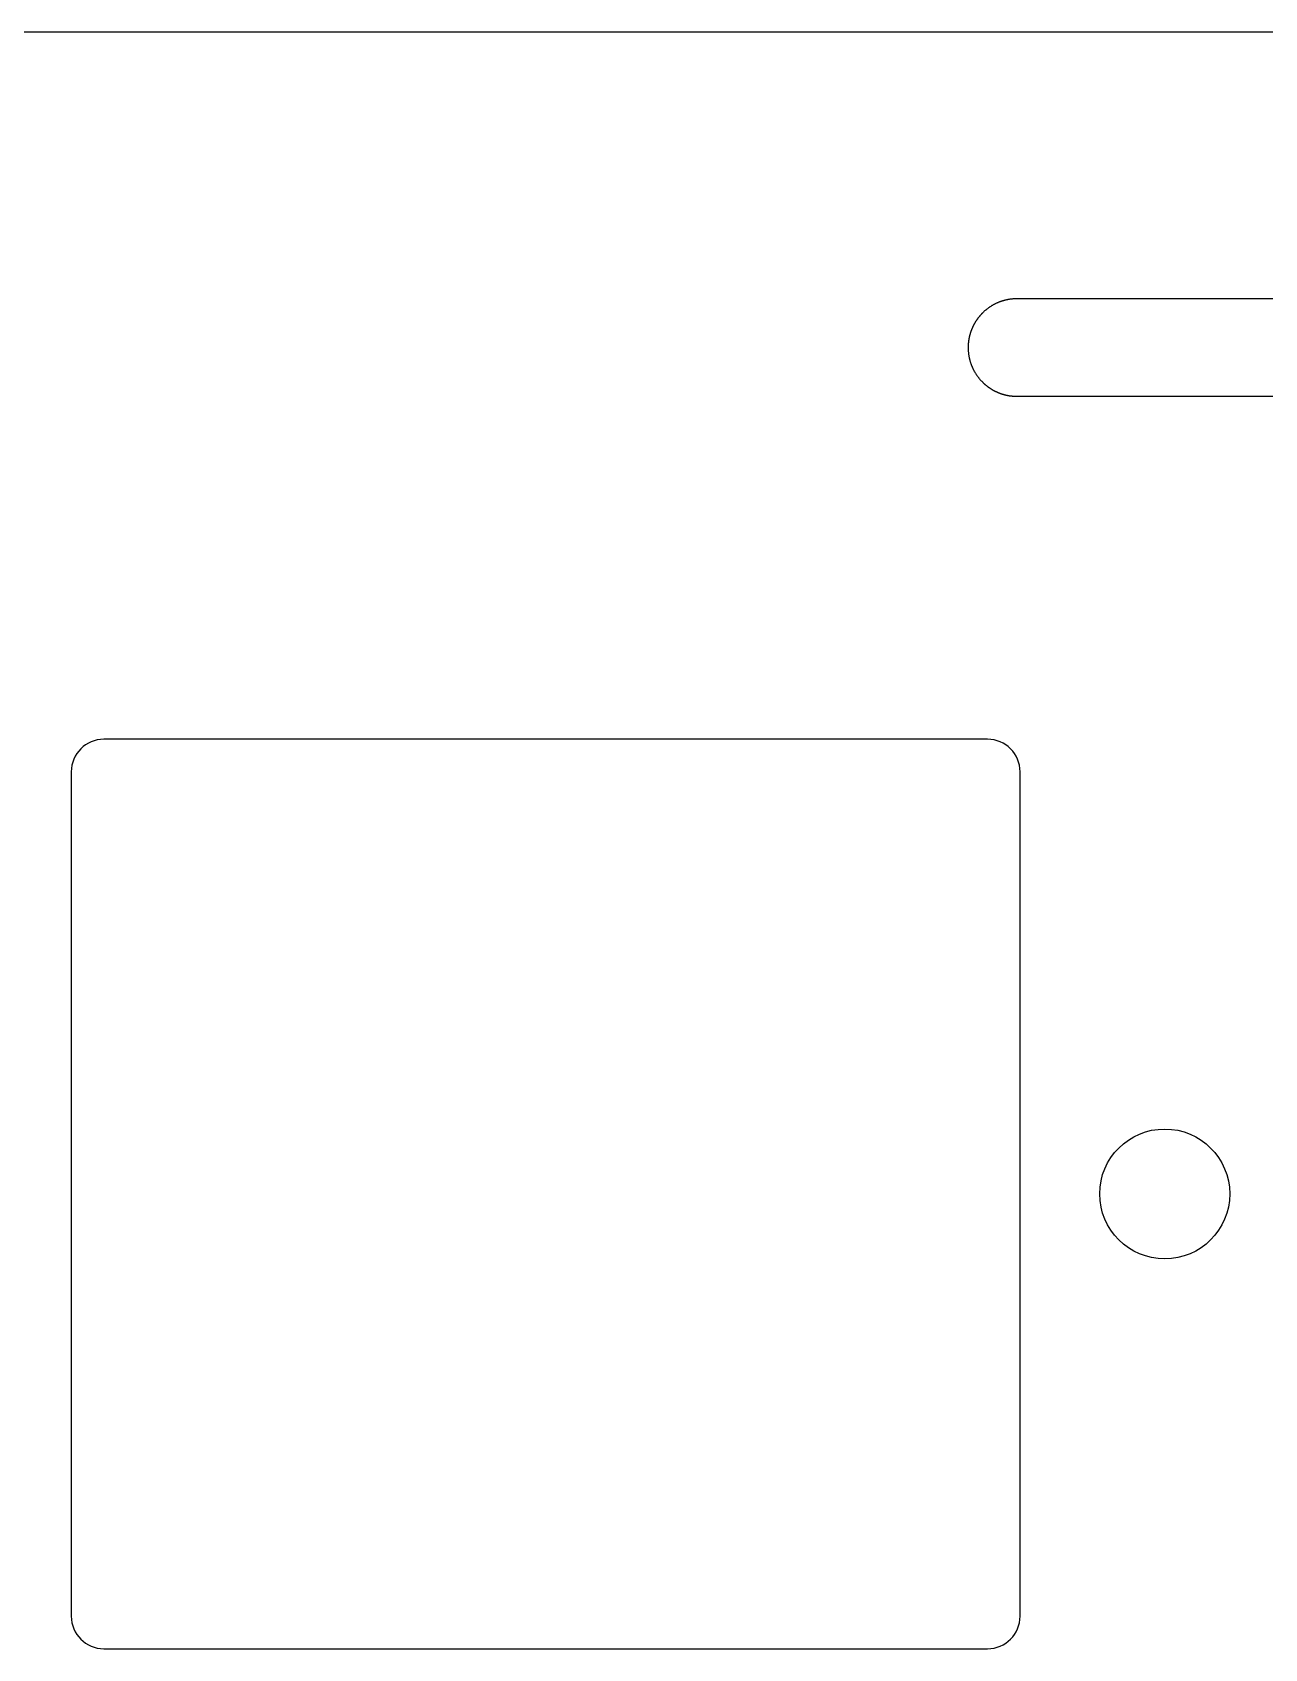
# Model space of a CAD drawing. Header units: millimetres. Extents: x -11 to 340, y -118 to 18.
# Drawn here: x 301.66 to 320.63, y -7 to 17.88 of the extents above; entities that cross this region are included whole.
import ezdxf

# ---------------------------------------------------------------- set-up
doc = ezdxf.new("R2010")
doc.units = ezdxf.units.MM
doc.header["$MEASUREMENT"] = 0
doc.layers.add('BLACK', color=7, linetype='CONTINUOUS')

msp = doc.modelspace()

# ---------------------------------------------------------------- linework, layer by layer
at = {"layer": 'BLACK', "linetype": 'Continuous'}
for p, q in [((323.5625, 17.882529), (293.5625, 17.882529)), ((316.449392, 13.686398), (316.442646, 13.682613)), ((316.456176, 13.690114), (316.449392, 13.686398)), ((316.462997, 13.693757), (316.456176, 13.690114)), ((316.469853, 13.69733), (316.462997, 13.693757)), ((316.476743, 13.70083), (316.469853, 13.69733)), ((316.483669, 13.704258), (316.476743, 13.70083)), ((316.490627, 13.707614), (316.483669, 13.704258)), ((316.497619, 13.710896), (316.490627, 13.707614)), ((316.504642, 13.714106), (316.497619, 13.710896)), ((316.511697, 13.717242), (316.504642, 13.714106)), ((316.518783, 13.720304), (316.511697, 13.717242)), ((316.525898, 13.723292), (316.518783, 13.720304)), ((316.533043, 13.726206), (316.525898, 13.723292)), ((316.540217, 13.729045), (316.533043, 13.726206)), ((316.547419, 13.731809), (316.540217, 13.729045)), ((316.554648, 13.734498), (316.547419, 13.731809)), ((316.561904, 13.737112), (316.554648, 13.734498)), ((316.569186, 13.739651), (316.561904, 13.737112)), ((316.576493, 13.742113), (316.569186, 13.739651)), ((316.583825, 13.7445), (316.576493, 13.742113)), ((316.591181, 13.74681), (316.583825, 13.7445)), ((316.598561, 13.749045), (316.591181, 13.74681)), ((316.605964, 13.751202), (316.598561, 13.749045)), ((316.613389, 13.753283), (316.605964, 13.751202)), ((316.620836, 13.755287), (316.613389, 13.753283)), ((316.628304, 13.757214), (316.620836, 13.755287)), ((316.635792, 13.759064), (316.628304, 13.757214)), ((316.643301, 13.760836), (316.635792, 13.759064)), ((316.650829, 13.762531), (316.643301, 13.760836)), ((316.658376, 13.764148), (316.650829, 13.762531)), ((316.665941, 13.765687), (316.658376, 13.764148)), ((316.673524, 13.767149), (316.665941, 13.765687)), ((316.681124, 13.768532), (316.673524, 13.767149)), ((316.688742, 13.769837), (316.681124, 13.768532)), ((316.696375, 13.771064), (316.688742, 13.769837)), ((316.704024, 13.772213), (316.696375, 13.771064)), ((316.711688, 13.773283), (316.704024, 13.772213)), ((316.719367, 13.774274), (316.711688, 13.773283)), ((316.727061, 13.775187), (316.719367, 13.774274)), ((316.734768, 13.776021), (316.727061, 13.775187)), ((316.742488, 13.776775), (316.734768, 13.776021)), ((316.750221, 13.777451), (316.742488, 13.776775)), ((316.757967, 13.778048), (316.750221, 13.777451)), ((316.765725, 13.778565), (316.757967, 13.778048)), ((316.773494, 13.779003), (316.765725, 13.778565)), ((316.781275, 13.779362), (316.773494, 13.779003)), ((316.789066, 13.779641), (316.781275, 13.779362)), ((316.796868, 13.77984), (316.789066, 13.779641)), ((316.804679, 13.77996), (316.796868, 13.77984)), ((316.8125, 13.78), (316.804679, 13.77996)), ((323.5625, 13.78), (316.8125, 13.78)), ((316.182646, 13.437329), (316.180546, 13.43407)), ((316.184762, 13.440576), (316.182646, 13.437329)), ((316.186896, 13.443814), (316.184762, 13.440576)), ((316.189046, 13.44704), (316.186896, 13.443814)), ((316.191214, 13.450256), (316.189046, 13.44704)), ((316.193398, 13.45346), (316.191214, 13.450256)), ((316.195599, 13.456655), (316.193398, 13.45346)), ((316.197816, 13.459837), (316.195599, 13.456655)), ((316.20005, 13.463009), (316.197816, 13.459837)), ((316.202301, 13.466168), (316.20005, 13.463009)), ((316.204568, 13.469318), (316.202301, 13.466168)), ((316.206851, 13.472455), (316.204568, 13.469318)), ((316.209151, 13.475581), (316.206851, 13.472455)), ((316.211467, 13.478694), (316.209151, 13.475581)), ((316.2138, 13.481797), (316.211467, 13.478694)), ((316.216148, 13.484887), (316.2138, 13.481797)), ((316.218512, 13.487966), (316.216148, 13.484887)), ((316.220893, 13.491033), (316.218512, 13.487966)), ((316.223289, 13.494087), (316.220893, 13.491033)), ((316.225701, 13.497129), (316.223289, 13.494087)), ((316.22813, 13.50016), (316.225701, 13.497129)), ((316.230573, 13.503177), (316.22813, 13.50016)), ((316.233033, 13.506183), (316.230573, 13.503177)), ((316.235508, 13.509175), (316.233033, 13.506183)), ((316.237999, 13.512155), (316.235508, 13.509175)), ((316.240504, 13.515122), (316.237999, 13.512155)), ((316.243026, 13.518077), (316.240504, 13.515122)), ((316.245562, 13.521018), (316.243026, 13.518077)), ((316.248114, 13.523947), (316.245562, 13.521018)), ((316.250681, 13.526862), (316.248114, 13.523947)), ((316.253263, 13.529765), (316.250681, 13.526862)), ((316.25586, 13.532654), (316.253263, 13.529765)), ((316.258472, 13.53553), (316.25586, 13.532654)), ((316.261099, 13.538392), (316.258472, 13.53553)), ((316.263741, 13.541241), (316.261099, 13.538392)), ((316.266397, 13.544076), (316.263741, 13.541241)), ((316.269068, 13.546897), (316.266397, 13.544076)), ((316.271753, 13.549705), (316.269068, 13.546897)), ((316.274452, 13.552499), (316.271753, 13.549705)), ((316.277167, 13.555279), (316.274452, 13.552499)), ((316.279895, 13.558045), (316.277167, 13.555279)), ((316.282637, 13.560797), (316.279895, 13.558045)), ((316.288165, 13.566258), (316.282637, 13.560797)), ((316.293748, 13.571662), (316.288165, 13.566258)), ((316.299386, 13.577007), (316.293748, 13.571662)), ((316.305078, 13.582294), (316.299386, 13.577007)), ((316.310825, 13.587522), (316.305078, 13.582294)), ((316.316624, 13.59269), (316.310825, 13.587522)), ((316.322476, 13.597798), (316.316624, 13.59269)), ((316.328379, 13.602844), (316.322476, 13.597798)), ((316.334333, 13.607829), (316.328379, 13.602844)), ((316.340337, 13.612751), (316.334333, 13.607829)), ((316.346391, 13.617611), (316.340337, 13.612751)), ((316.352494, 13.622407), (316.346391, 13.617611)), ((316.358645, 13.627139), (316.352494, 13.622407)), ((316.364843, 13.631807), (316.358645, 13.627139)), ((316.371088, 13.63641), (316.364843, 13.631807)), ((316.377378, 13.640947), (316.371088, 13.63641)), ((316.383714, 13.645419), (316.377378, 13.640947)), ((316.390094, 13.649824), (316.383714, 13.645419)), ((316.396518, 13.654162), (316.390094, 13.649824)), ((316.402984, 13.658432), (316.396518, 13.654162)), ((316.409493, 13.662634), (316.402984, 13.658432)), ((316.416044, 13.666768), (316.409493, 13.662634)), ((316.422635, 13.670834), (316.416044, 13.666768)), ((316.429266, 13.67483), (316.422635, 13.670834)), ((316.435937, 13.678756), (316.429266, 13.67483)), ((316.442646, 13.682613), (316.435937, 13.678756)), ((316.079358, 13.188864), (316.078553, 13.185084)), ((316.080182, 13.192638), (316.079358, 13.188864)), ((316.081026, 13.196409), (316.080182, 13.192638)), ((316.081889, 13.200173), (316.081026, 13.196409)), ((316.082772, 13.203934), (316.081889, 13.200173)), ((316.083674, 13.207688), (316.082772, 13.203934)), ((316.084596, 13.211439), (316.083674, 13.207688)), ((316.085536, 13.215183), (316.084596, 13.211439)), ((316.086496, 13.218924), (316.085536, 13.215183)), ((316.087476, 13.222657), (316.086496, 13.218924)), ((316.088475, 13.226388), (316.087476, 13.222657)), ((316.089492, 13.23011), (316.088475, 13.226388)), ((316.09053, 13.23383), (316.089492, 13.23011)), ((316.091586, 13.237542), (316.09053, 13.23383)), ((316.092662, 13.24125), (316.091586, 13.237542)), ((316.093757, 13.24495), (316.092662, 13.24125)), ((316.094871, 13.248647), (316.093757, 13.24495)), ((316.096004, 13.252335), (316.094871, 13.248647)), ((316.097157, 13.25602), (316.096004, 13.252335)), ((316.098328, 13.259697), (316.097157, 13.25602)), ((316.099519, 13.26337), (316.098328, 13.259697)), ((316.100728, 13.267034), (316.099519, 13.26337)), ((316.101957, 13.270695), (316.100728, 13.267034)), ((316.103204, 13.274346), (316.101957, 13.270695)), ((316.104471, 13.277994), (316.103204, 13.274346)), ((316.105756, 13.281633), (316.104471, 13.277994)), ((316.107061, 13.285267), (316.105756, 13.281633)), ((316.108384, 13.288893), (316.107061, 13.285267)), ((316.109726, 13.292514), (316.108384, 13.288893)), ((316.111087, 13.296126), (316.109726, 13.292514)), ((316.112467, 13.299734), (316.111087, 13.296126)), ((316.113865, 13.303332), (316.112467, 13.299734)), ((316.115282, 13.306925), (316.113865, 13.303332)), ((316.116718, 13.310509), (316.115282, 13.306925)), ((316.118173, 13.314088), (316.116718, 13.310509)), ((316.119646, 13.317658), (316.118173, 13.314088)), ((316.121138, 13.321222), (316.119646, 13.317658)), ((316.122648, 13.324776), (316.121138, 13.321222)), ((316.124177, 13.328325), (316.122648, 13.324776)), ((316.125724, 13.331865), (316.124177, 13.328325)), ((316.127291, 13.335398), (316.125724, 13.331865)), ((316.128875, 13.338922), (316.127291, 13.335398)), ((316.130478, 13.34244), (316.128875, 13.338922)), ((316.132098, 13.345948), (316.130478, 13.34244)), ((316.133738, 13.349449), (316.132098, 13.345948)), ((316.135395, 13.352941), (316.133738, 13.349449)), ((316.137072, 13.356426), (316.135395, 13.352941)), ((316.138765, 13.359901), (316.137072, 13.356426)), ((316.140478, 13.363369), (316.138765, 13.359901)), ((316.142208, 13.366827), (316.140478, 13.363369)), ((316.143957, 13.370278), (316.142208, 13.366827)), ((316.145723, 13.373719), (316.143957, 13.370278)), ((316.147507, 13.377152), (316.145723, 13.373719)), ((316.149309, 13.380575), (316.147507, 13.377152)), ((316.15113, 13.383991), (316.149309, 13.380575)), ((316.152967, 13.387396), (316.15113, 13.383991)), ((316.154824, 13.390793), (316.152967, 13.387396)), ((316.156697, 13.394179), (316.154824, 13.390793)), ((316.158589, 13.397558), (316.156697, 13.394179)), ((316.160497, 13.400926), (316.158589, 13.397558)), ((316.162424, 13.404285), (316.160497, 13.400926)), ((316.164368, 13.407634), (316.162424, 13.404285)), ((316.16633, 13.410974), (316.164368, 13.407634)), ((316.168308, 13.414303), (316.16633, 13.410974)), ((316.170305, 13.417623), (316.168308, 13.414303)), ((316.172318, 13.420933), (316.170305, 13.417623)), ((316.17435, 13.424233), (316.172318, 13.420933)), ((316.176398, 13.427522), (316.17435, 13.424233)), ((316.178463, 13.430802), (316.176398, 13.427522)), ((316.180546, 13.43407), (316.178463, 13.430802)), ((316.062515, 13.034714), (316.0625, 13.030797)), ((316.0625, 13.030797), (316.0625, 13.03)), ((316.0625, 13.03), (316.06254, 13.022179)), ((316.062549, 13.038626), (316.062515, 13.034714)), ((316.06254, 13.022179), (316.06266, 13.014368)), ((316.062603, 13.042539), (316.062549, 13.038626)), ((316.062677, 13.046446), (316.062603, 13.042539)), ((316.06266, 13.014368), (316.062859, 13.006566)), ((316.062771, 13.050354), (316.062677, 13.046446)), ((316.062885, 13.054257), (316.062771, 13.050354)), ((316.062859, 13.006566), (316.063138, 12.998775)), ((316.063019, 13.058159), (316.062885, 13.054257)), ((316.063173, 13.062056), (316.063019, 13.058159)), ((316.063138, 12.998775), (316.063497, 12.990994)), ((316.063347, 13.065953), (316.063173, 13.062056)), ((316.06354, 13.069845), (316.063347, 13.065953)), ((316.063497, 12.990994), (316.063935, 12.983225)), ((316.063754, 13.073737), (316.06354, 13.069845)), ((316.063988, 13.077623), (316.063754, 13.073737)), ((316.063935, 12.983225), (316.064452, 12.975467)), ((316.064241, 13.081509), (316.063988, 13.077623)), ((316.064514, 13.085389), (316.064241, 13.081509)), ((316.064452, 12.975467), (316.065049, 12.967721)), ((316.064808, 13.089269), (316.064514, 13.085389)), ((316.065121, 13.093144), (316.064808, 13.089269)), ((316.065049, 12.967721), (316.065725, 12.959988)), ((316.065453, 13.097017), (316.065121, 13.093144)), ((316.065806, 13.100885), (316.065453, 13.097017)), ((316.065725, 12.959988), (316.066479, 12.952268)), ((316.066179, 13.104753), (316.065806, 13.100885)), ((316.066571, 13.108614), (316.066179, 13.104753)), ((316.066479, 12.952268), (316.067313, 12.94456)), ((316.066983, 13.112475), (316.066571, 13.108614)), ((316.067415, 13.116329), (316.066983, 13.112475)), ((316.067313, 12.94456), (316.068226, 12.936867)), ((316.067866, 13.120183), (316.067415, 13.116329)), ((316.068338, 13.124031), (316.067866, 13.120183)), ((316.068829, 13.127878), (316.068338, 13.124031)), ((316.06934, 13.131718), (316.068829, 13.127878)), ((316.06987, 13.135557), (316.06934, 13.131718)), ((316.07042, 13.13939), (316.06987, 13.135557)), ((316.07099, 13.143222), (316.07042, 13.13939)), ((316.07158, 13.147047), (316.07099, 13.143222)), ((316.072189, 13.150871), (316.07158, 13.147047)), ((316.072818, 13.154688), (316.072189, 13.150871)), ((316.073466, 13.158504), (316.072818, 13.154688)), ((316.074134, 13.162313), (316.073466, 13.158504)), ((316.074822, 13.16612), (316.074134, 13.162313)), ((316.075529, 13.169921), (316.074822, 13.16612)), ((316.076256, 13.173719), (316.075529, 13.169921)), ((316.077002, 13.177511), (316.076256, 13.173719)), ((316.077768, 13.181301), (316.077002, 13.177511)), ((316.078553, 13.185084), (316.077768, 13.181301)), ((316.068226, 12.936867), (316.069217, 12.929188)), ((316.069217, 12.929188), (316.070287, 12.921524)), ((316.070287, 12.921524), (316.071436, 12.913875)), ((316.071436, 12.913875), (316.072663, 12.906241)), ((316.072663, 12.906241), (316.073968, 12.898624)), ((316.073968, 12.898624), (316.075351, 12.891024)), ((316.075351, 12.891024), (316.076813, 12.883441)), ((316.076813, 12.883441), (316.078352, 12.875876)), ((316.078352, 12.875876), (316.079969, 12.868329)), ((316.079969, 12.868329), (316.081664, 12.860801)), ((316.081664, 12.860801), (316.083436, 12.853292)), ((316.083436, 12.853292), (316.085286, 12.845804)), ((316.085286, 12.845804), (316.087213, 12.838336)), ((316.087213, 12.838336), (316.089217, 12.830889)), ((316.089217, 12.830889), (316.091298, 12.823464)), ((316.091298, 12.823464), (316.093455, 12.816061)), ((316.093455, 12.816061), (316.09569, 12.808681)), ((316.09569, 12.808681), (316.098, 12.801325)), ((316.098, 12.801325), (316.100387, 12.793993)), ((316.100387, 12.793993), (316.102849, 12.786685)), ((316.102849, 12.786685), (316.105388, 12.779403)), ((316.105388, 12.779403), (316.108001, 12.772148)), ((316.108001, 12.772148), (316.110691, 12.764918)), ((316.110691, 12.764918), (316.113455, 12.757717)), ((316.113455, 12.757717), (316.116294, 12.750543)), ((316.116294, 12.750543), (316.119208, 12.743398)), ((316.119208, 12.743398), (316.122196, 12.736282)), ((316.122196, 12.736282), (316.125258, 12.729197)), ((316.125258, 12.729197), (316.128394, 12.722142)), ((316.128394, 12.722142), (316.131604, 12.715118)), ((316.131604, 12.715118), (316.134886, 12.708127)), ((316.134886, 12.708127), (316.138242, 12.701168)), ((316.138242, 12.701168), (316.14167, 12.694243)), ((316.14167, 12.694243), (316.14517, 12.687352)), ((316.14517, 12.687352), (316.148743, 12.680496)), ((316.148743, 12.680496), (316.152386, 12.673676)), ((316.152386, 12.673676), (316.156101, 12.666892)), ((316.156101, 12.666892), (316.159887, 12.660145)), ((316.159887, 12.660145), (316.163744, 12.653436)), ((316.163744, 12.653436), (316.16767, 12.646766)), ((316.16767, 12.646766), (316.171666, 12.640135)), ((316.171666, 12.640135), (316.175731, 12.633544)), ((316.175731, 12.633544), (316.179866, 12.626993)), ((316.179866, 12.626993), (316.184068, 12.620484)), ((316.184068, 12.620484), (316.188338, 12.614017)), ((316.188338, 12.614017), (316.192676, 12.607594)), ((316.192676, 12.607594), (316.197081, 12.601214)), ((316.197081, 12.601214), (316.201552, 12.594878)), ((316.201552, 12.594878), (316.20609, 12.588587)), ((316.20609, 12.588587), (316.210693, 12.582343)), ((316.210693, 12.582343), (316.21536, 12.576145)), ((316.21536, 12.576145), (316.220093, 12.569994)), ((316.220093, 12.569994), (316.224889, 12.563891)), ((316.224889, 12.563891), (316.229749, 12.557837)), ((316.229749, 12.557837), (316.234671, 12.551833)), ((316.234671, 12.551833), (316.239656, 12.545879)), ((316.239656, 12.545879), (316.244702, 12.539975)), ((316.244702, 12.539975), (316.24981, 12.534124)), ((316.24981, 12.534124), (316.254978, 12.528325)), ((316.254978, 12.528325), (316.260205, 12.522578)), ((316.260205, 12.522578), (316.265492, 12.516886)), ((316.265492, 12.516886), (316.270838, 12.511248)), ((316.270838, 12.511248), (316.276242, 12.505665)), ((316.276242, 12.505665), (316.281703, 12.500137)), ((316.281703, 12.500137), (316.284455, 12.497395)), ((316.284455, 12.497395), (316.287221, 12.494666)), ((316.287221, 12.494666), (316.290001, 12.491952)), ((316.290001, 12.491952), (316.292795, 12.489253)), ((316.292795, 12.489253), (316.295602, 12.486567)), ((316.295602, 12.486567), (316.298424, 12.483897)), ((316.298424, 12.483897), (316.301259, 12.48124)), ((316.301259, 12.48124), (316.304108, 12.478599)), ((316.304108, 12.478599), (316.30697, 12.475972)), ((316.30697, 12.475972), (316.309846, 12.47336)), ((316.309846, 12.47336), (316.312735, 12.470763)), ((316.312735, 12.470763), (316.315637, 12.468181)), ((316.315637, 12.468181), (316.318553, 12.465614)), ((316.318553, 12.465614), (316.321481, 12.463062)), ((316.321481, 12.463062), (316.324423, 12.460526)), ((316.324423, 12.460526), (316.327377, 12.458004)), ((316.327377, 12.458004), (316.330344, 12.455498)), ((316.330344, 12.455498), (316.333325, 12.453008)), ((316.333325, 12.453008), (316.336317, 12.450533)), ((316.336317, 12.450533), (316.339323, 12.448073)), ((316.339323, 12.448073), (316.34234, 12.44563)), ((316.34234, 12.44563), (316.34537, 12.443201)), ((316.34537, 12.443201), (316.348412, 12.440789)), ((316.348412, 12.440789), (316.351467, 12.438393)), ((316.351467, 12.438393), (316.354533, 12.436012)), ((316.354533, 12.436012), (316.357612, 12.433648)), ((316.357612, 12.433648), (316.360702, 12.4313)), ((316.360702, 12.4313), (316.363805, 12.428967)), ((316.363805, 12.428967), (316.366919, 12.426651)), ((316.366919, 12.426651), (316.370045, 12.424351)), ((316.370045, 12.424351), (316.373182, 12.422068)), ((316.373182, 12.422068), (316.376331, 12.419801)), ((316.376331, 12.419801), (316.379491, 12.41755)), ((316.379491, 12.41755), (316.382663, 12.415316)), ((316.382663, 12.415316), (316.385845, 12.413099)), ((316.385845, 12.413099), (316.389039, 12.410898)), ((316.389039, 12.410898), (316.392244, 12.408714)), ((316.392244, 12.408714), (316.39546, 12.406546)), ((316.39546, 12.406546), (316.398686, 12.404396)), ((316.398686, 12.404396), (316.401923, 12.402262)), ((316.401923, 12.402262), (316.405171, 12.400146)), ((316.405171, 12.400146), (316.40843, 12.398046)), ((316.40843, 12.398046), (316.411698, 12.395963)), ((316.411698, 12.395963), (316.414978, 12.393898)), ((316.414978, 12.393898), (316.418267, 12.39185)), ((316.418267, 12.39185), (316.421567, 12.389818)), ((316.421567, 12.389818), (316.424876, 12.387805)), ((316.424876, 12.387805), (316.428197, 12.385808)), ((316.428197, 12.385808), (316.431526, 12.38383)), ((316.431526, 12.38383), (316.434866, 12.381868)), ((316.434866, 12.381868), (316.438214, 12.379924)), ((316.438214, 12.379924), (316.441574, 12.377997)), ((316.441574, 12.377997), (316.444942, 12.376088)), ((316.444942, 12.376088), (316.44832, 12.374197)), ((316.44832, 12.374197), (316.451707, 12.372324)), ((316.451707, 12.372324), (316.455104, 12.370467)), ((316.455104, 12.370467), (316.458509, 12.36863)), ((316.458509, 12.36863), (316.461924, 12.366809)), ((316.461924, 12.366809), (316.465347, 12.365007)), ((316.465347, 12.365007), (316.468781, 12.363223)), ((316.468781, 12.363223), (316.472222, 12.361457)), ((316.472222, 12.361457), (316.475673, 12.359708)), ((316.475673, 12.359708), (316.479131, 12.357978)), ((316.479131, 12.357978), (316.482599, 12.356265)), ((316.482599, 12.356265), (316.486074, 12.354572)), ((316.486074, 12.354572), (316.489559, 12.352895)), ((316.489559, 12.352895), (316.49305, 12.351238)), ((316.49305, 12.351238), (316.496552, 12.349598)), ((316.496552, 12.349598), (316.50006, 12.347978)), ((316.50006, 12.347978), (316.503578, 12.346375)), ((316.503578, 12.346375), (316.507101, 12.344791)), ((316.507101, 12.344791), (316.510635, 12.343225)), ((316.510635, 12.343225), (316.514174, 12.341677)), ((316.514174, 12.341677), (316.517723, 12.340148)), ((316.517723, 12.340148), (316.521278, 12.338638)), ((316.521278, 12.338638), (316.524842, 12.337146)), ((316.524842, 12.337146), (316.528412, 12.335673)), ((316.528412, 12.335673), (316.53199, 12.334218)), ((316.53199, 12.334218), (316.535574, 12.332782)), ((316.535574, 12.332782), (316.539168, 12.331365)), ((316.539168, 12.331365), (316.542766, 12.329967)), ((316.542766, 12.329967), (316.546373, 12.328587)), ((316.546373, 12.328587), (316.549985, 12.327226)), ((316.549985, 12.327226), (316.553606, 12.325884)), ((316.553606, 12.325884), (316.557232, 12.324561)), ((316.557232, 12.324561), (316.560867, 12.323256)), ((316.560867, 12.323256), (316.564506, 12.321971)), ((316.564506, 12.321971), (316.568153, 12.320704)), ((316.568153, 12.320704), (316.571805, 12.319457)), ((316.571805, 12.319457), (316.575465, 12.318228)), ((316.575465, 12.318228), (316.57913, 12.317019)), ((316.57913, 12.317019), (316.582803, 12.315828)), ((316.582803, 12.315828), (316.586479, 12.314657)), ((316.586479, 12.314657), (316.590164, 12.313504)), ((316.590164, 12.313504), (316.593853, 12.312371)), ((316.593853, 12.312371), (316.59755, 12.311257)), ((316.59755, 12.311257), (316.60125, 12.310162)), ((316.60125, 12.310162), (316.604958, 12.309086)), ((316.604958, 12.309086), (316.60867, 12.30803)), ((316.60867, 12.30803), (316.612389, 12.306992)), ((316.612389, 12.306992), (316.616112, 12.305975)), ((316.616112, 12.305975), (316.619842, 12.304976)), ((316.619842, 12.304976), (316.623576, 12.303996)), ((316.623576, 12.303996), (316.627317, 12.303036)), ((316.627317, 12.303036), (316.63106, 12.302096)), ((316.63106, 12.302096), (316.634812, 12.301174)), ((316.634812, 12.301174), (316.638566, 12.300272)), ((316.638566, 12.300272), (316.642327, 12.299389)), ((316.642327, 12.299389), (316.646091, 12.298526)), ((316.646091, 12.298526), (316.649862, 12.297682)), ((316.649862, 12.297682), (316.653635, 12.296858)), ((316.653635, 12.296858), (316.657416, 12.296053)), ((316.657416, 12.296053), (316.661199, 12.295268)), ((316.661199, 12.295268), (316.664988, 12.294502)), ((316.664988, 12.294502), (316.66878, 12.293756)), ((316.66878, 12.293756), (316.672579, 12.293029)), ((316.672579, 12.293029), (316.676379, 12.292322)), ((316.676379, 12.292322), (316.680187, 12.291634)), ((316.680187, 12.291634), (316.683996, 12.290966)), ((316.683996, 12.290966), (316.687811, 12.290318)), ((316.687811, 12.290318), (316.691629, 12.289689)), ((316.691629, 12.289689), (316.695452, 12.28908)), ((316.695452, 12.28908), (316.699278, 12.28849)), ((316.699278, 12.28849), (316.703109, 12.28792)), ((316.703109, 12.28792), (316.706942, 12.28737)), ((316.706942, 12.28737), (316.710782, 12.28684)), ((316.710782, 12.28684), (316.714622, 12.286329)), ((316.714622, 12.286329), (316.718469, 12.285838)), ((316.718469, 12.285838), (316.722317, 12.285366)), ((316.722317, 12.285366), (316.72617, 12.284915)), ((316.72617, 12.284915), (316.730025, 12.284483)), ((316.730025, 12.284483), (316.733886, 12.284071)), ((316.733886, 12.284071), (316.737747, 12.283679)), ((316.737747, 12.283679), (316.741614, 12.283306)), ((316.741614, 12.283306), (316.745482, 12.282953)), ((316.745482, 12.282953), (316.749356, 12.282621)), ((316.749356, 12.282621), (316.75323, 12.282308)), ((316.75323, 12.282308), (316.75711, 12.282014)), ((316.75711, 12.282014), (316.760991, 12.281741)), ((316.760991, 12.281741), (316.764877, 12.281488)), ((316.764877, 12.281488), (316.768763, 12.281254)), ((316.768763, 12.281254), (316.772654, 12.28104)), ((316.772654, 12.28104), (316.776546, 12.280847)), ((316.776546, 12.280847), (316.780444, 12.280673)), ((316.780444, 12.280673), (316.784341, 12.280519)), ((316.784341, 12.280519), (316.788243, 12.280385)), ((316.788243, 12.280385), (316.792146, 12.280271)), ((316.792146, 12.280271), (316.796053, 12.280177)), ((316.796053, 12.280177), (316.799961, 12.280103)), ((316.799961, 12.280103), (316.803874, 12.280049)), ((316.803874, 12.280049), (316.807786, 12.280015)), ((316.807786, 12.280015), (316.811703, 12.28)), ((316.811703, 12.28), (316.8125, 12.28)), ((316.8125, 12.28), (339.58862, 12.28)), ((316.3625, 7), (302.7625, 7)), ((302.2625, 6.5), (302.2625, -6.5)), ((316.8625, -6.5), (316.8625, 6.5)), ((302.7625, -7), (316.3625, -7))]:
    msp.add_line(p, q, dxfattribs=at)
at = {"layer": 'BLACK'}
msp.add_circle((319.0875, 0), 1, dxfattribs=at)
for centre, start, end in [((302.7625, 6.5), 90, 180), ((316.3625, 6.5), 0, 90), ((302.7625, -6.5), 180, 270), ((316.3625, -6.5), 270, 0)]:
    msp.add_arc(centre, 0.5, start, end, dxfattribs=at)

doc.saveas('drawing.dxf')
